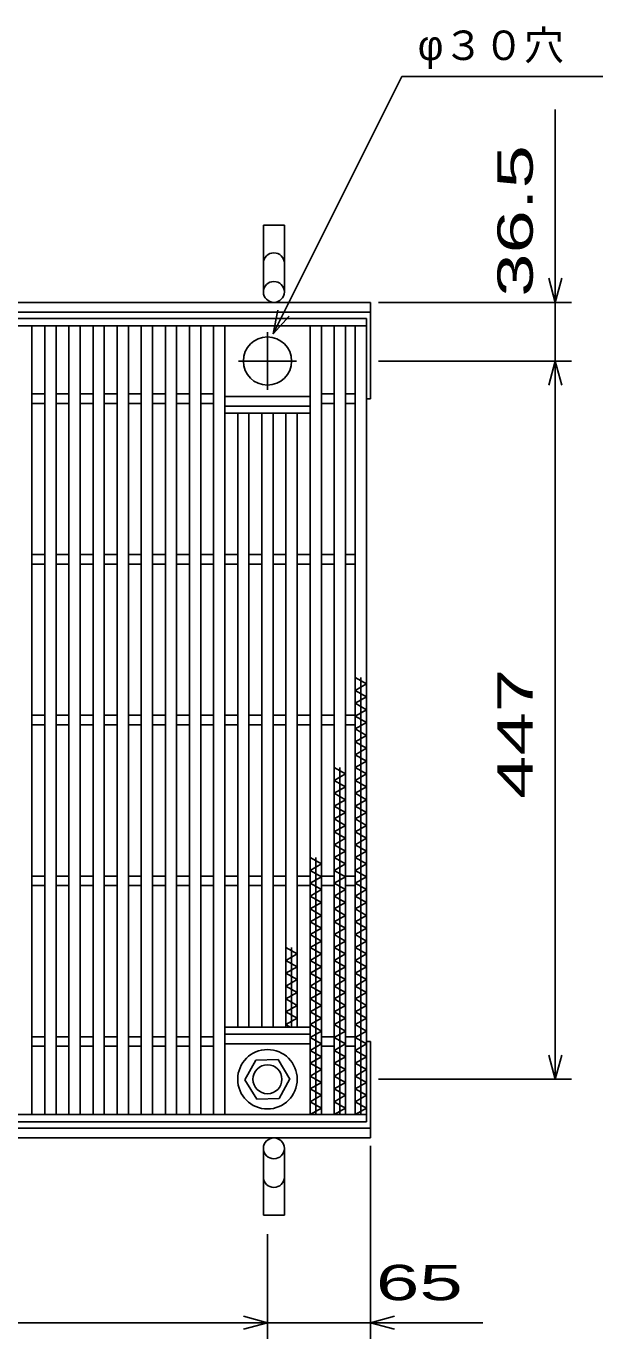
# Model space of a CAD drawing. Units: millimetres, scale not verified. Extents: x -1820 to 1731, y -1282 to 1054.
# Drawn here: x -559 to -200, y -236 to 581 of the extents above; entities that cross this region are included whole.
import ezdxf
from ezdxf.enums import TextEntityAlignment as Align

# ---------------------------------------------------------------- set-up
doc = ezdxf.new("R2010")
doc.units = ezdxf.units.MM
doc.header["$LTSCALE"] = 10
doc.linetypes.add('CHAIN', pattern=[18.5, 12, -1.5, 3.5, -1.5])
for name, color, linetype, lineweight in [('16', 3, 'Continuous', 25), ('19', 6, 'Continuous', 25), ('22', 2, 'Continuous', 25)]:
    doc.layers.add(name, color=color, linetype=linetype, lineweight=lineweight)
doc.styles.add('ベクトル', font='')
doc.styles.get('ベクトル').set_extended_font_data('ベクトル')

msp = doc.modelspace()

# ---------------------------------------------------------------- linework, layer by layer
at = {"layer": '16'}
for p, q in [((-847.5, 399), (-347.5, 399)), ((-347.5, 394.5), (-847.5, 394.5)), ((-562.5, 394.5), (-555.5, 394.5)), ((-555.5, -96.5), (-555.5, 394.5)), ((-547.5, -96.5), (-547.5, 394.5)), ((-547.5, 394.5), (-540.5, 394.5)), ((-540.5, -96.5), (-540.5, 394.5)), ((-532.5, -96.5), (-532.5, 394.5)), ((-532.5, 394.5), (-525.5, 394.5)), ((-525.5, -96.5), (-525.5, 394.5)), ((-517.5, -96.5), (-517.5, 394.5)), ((-517.5, 394.5), (-510.5, 394.5)), ((-510.5, -96.5), (-510.5, 394.5)), ((-502.5, -96.5), (-502.5, 394.5)), ((-502.5, 394.5), (-495.5, 394.5)), ((-495.5, -96.5), (-495.5, 394.5)), ((-487.5, -96.5), (-487.5, 394.5)), ((-487.5, 394.5), (-480.5, 394.5)), ((-480.5, -96.5), (-480.5, 394.5)), ((-472.5, -96.5), (-472.5, 394.5)), ((-472.5, 394.5), (-465.5, 394.5)), ((-465.5, -96.5), (-465.5, 394.5)), ((-457.5, -96.5), (-457.5, 394.5)), ((-457.5, 394.5), (-450.5, 394.5)), ((-450.5, -96.5), (-450.5, 394.5)), ((-442.5, -96.5), (-442.5, 394.5)), ((-442.5, 394.5), (-435.5, 394.5)), ((-435.5, -96.5), (-435.5, 394.5)), ((-382.5, -96.5), (-382.5, 394.5)), ((-382.5, 394.5), (-375.5, 394.5)), ((-375.5, -96.5), (-375.5, 394.5)), ((-367.5, -96.5), (-367.5, 394.5)), ((-367.5, 394.5), (-360.5, 394.5)), ((-360.5, -96.5), (-360.5, 394.5)), ((-354.5, -96.5), (-354.5, 394.5)), ((-354.5, 394.5), (-347.5, 394.5)), ((-347.5, 399), (-347.5, 394.5)), ((-347.5, -96.5), (-347.5, 394.5)), ((-555.5, 352), (-547.5, 352)), ((-540.5, 352), (-532.5, 352)), ((-525.5, 352), (-517.5, 352)), ((-510.5, 352), (-502.5, 352)), ((-495.5, 352), (-487.5, 352)), ((-480.5, 352), (-472.5, 352)), ((-465.5, 352), (-457.5, 352)), ((-450.5, 352), (-442.5, 352)), ((-375.5, 352), (-367.5, 352)), ((-360.5, 352), (-354.5, 352)), ((-555.5, 346), (-547.5, 346)), ((-540.5, 346), (-532.5, 346)), ((-525.5, 346), (-517.5, 346)), ((-510.5, 346), (-502.5, 346)), ((-495.5, 346), (-487.5, 346)), ((-480.5, 346), (-472.5, 346)), ((-465.5, 346), (-457.5, 346)), ((-450.5, 346), (-442.5, 346)), ((-435.5, 350.5), (-382.5, 350.5)), ((-435.5, 344.5), (-382.5, 344.5)), ((-435.5, 340), (-435.5, 344.5)), ((-382.5, 340), (-382.5, 344.5)), ((-375.5, 346), (-367.5, 346)), ((-360.5, 346), (-354.5, 346)), ((-435.5, 340), (-382.5, 340)), ((-427.5, -42), (-427.5, 340)), ((-420.5, -42), (-420.5, 340)), ((-412.5, -42), (-412.5, 340)), ((-405.5, -42), (-405.5, 340)), ((-397.5, -42), (-397.5, 340)), ((-390.5, -42), (-390.5, 340)), ((-555.5, 252), (-547.5, 252)), ((-555.5, 246), (-547.5, 246)), ((-540.5, 252), (-532.5, 252)), ((-540.5, 246), (-532.5, 246)), ((-525.5, 252), (-517.5, 252)), ((-525.5, 246), (-517.5, 246)), ((-510.5, 252), (-502.5, 252)), ((-510.5, 246), (-502.5, 246)), ((-495.5, 252), (-487.5, 252)), ((-495.5, 246), (-487.5, 246)), ((-480.5, 252), (-472.5, 252)), ((-480.5, 246), (-472.5, 246)), ((-465.5, 252), (-457.5, 252)), ((-465.5, 246), (-457.5, 246)), ((-450.5, 252), (-442.5, 252)), ((-450.5, 246), (-442.5, 246)), ((-435.5, 252), (-427.5, 252)), ((-435.5, 246), (-427.5, 246)), ((-420.5, 252), (-412.5, 252)), ((-420.5, 246), (-412.5, 246)), ((-405.5, 252), (-397.5, 252)), ((-405.5, 246), (-397.5, 246)), ((-390.5, 252), (-382.5, 252)), ((-390.5, 246), (-382.5, 246)), ((-375.5, 252), (-367.5, 252)), ((-375.5, 246), (-367.5, 246)), ((-360.5, 252), (-354.5, 252)), ((-360.5, 246), (-354.5, 246)), ((-347.5, 171.5), (-354.5, 175.5)), ((-351, -96.5), (-351, 175.5)), ((-354.5, 167.5), (-347.5, 171.5)), ((-347.5, 163.5), (-354.5, 167.5)), ((-354.5, 159.5), (-347.5, 163.5)), ((-347.5, 155.5), (-354.5, 159.5)), ((-354.5, 151.5), (-347.5, 155.5)), ((-555.5, 152), (-547.5, 152)), ((-540.5, 152), (-532.5, 152)), ((-525.5, 152), (-517.5, 152)), ((-510.5, 152), (-502.5, 152)), ((-495.5, 152), (-487.5, 152)), ((-480.5, 152), (-472.5, 152)), ((-465.5, 152), (-457.5, 152)), ((-450.5, 152), (-442.5, 152)), ((-435.5, 152), (-427.5, 152)), ((-420.5, 152), (-412.5, 152)), ((-405.5, 152), (-397.5, 152)), ((-390.5, 152), (-382.5, 152)), ((-375.5, 152), (-367.5, 152)), ((-360.5, 152), (-354.5, 152)), ((-347.5, 147.5), (-354.5, 151.5)), ((-354.5, 143.5), (-347.5, 147.5)), ((-555.5, 146), (-547.5, 146)), ((-540.5, 146), (-532.5, 146)), ((-525.5, 146), (-517.5, 146)), ((-510.5, 146), (-502.5, 146)), ((-495.5, 146), (-487.5, 146)), ((-480.5, 146), (-472.5, 146)), ((-465.5, 146), (-457.5, 146)), ((-450.5, 146), (-442.5, 146)), ((-435.5, 146), (-427.5, 146)), ((-420.5, 146), (-412.5, 146)), ((-405.5, 146), (-397.5, 146)), ((-390.5, 146), (-382.5, 146)), ((-375.5, 146), (-367.5, 146)), ((-360.5, 146), (-354.5, 146)), ((-347.5, 139.5), (-354.5, 143.5)), ((-354.5, 135.5), (-347.5, 139.5)), ((-347.5, 131.5), (-354.5, 135.5)), ((-354.5, 127.5), (-347.5, 131.5)), ((-347.5, 123.5), (-354.5, 127.5)), ((-354.5, 119.5), (-347.5, 123.5)), ((-360.5, 115.5), (-367.5, 119.5)), ((-367.5, 111.5), (-360.5, 115.5)), ((-364, -96.5), (-364, 119.5)), ((-347.5, 115.5), (-354.5, 119.5)), ((-354.5, 111.5), (-347.5, 115.5)), ((-360.5, 107.5), (-367.5, 111.5)), ((-367.5, 103.5), (-360.5, 107.5)), ((-347.5, 107.5), (-354.5, 111.5)), ((-354.5, 103.5), (-347.5, 107.5)), ((-360.5, 99.5), (-367.5, 103.5)), ((-367.5, 95.5), (-360.5, 99.5)), ((-347.5, 99.5), (-354.5, 103.5)), ((-354.5, 95.5), (-347.5, 99.5)), ((-360.5, 91.5), (-367.5, 95.5)), ((-367.5, 87.5), (-360.5, 91.5)), ((-347.5, 91.5), (-354.5, 95.5)), ((-354.5, 87.5), (-347.5, 91.5)), ((-360.5, 83.5), (-367.5, 87.5)), ((-367.5, 79.5), (-360.5, 83.5)), ((-347.5, 83.5), (-354.5, 87.5)), ((-354.5, 79.5), (-347.5, 83.5)), ((-360.5, 75.5), (-367.5, 79.5)), ((-367.5, 71.5), (-360.5, 75.5)), ((-347.5, 75.5), (-354.5, 79.5)), ((-354.5, 71.5), (-347.5, 75.5)), ((-360.5, 67.5), (-367.5, 71.5)), ((-367.5, 63.5), (-360.5, 67.5)), ((-347.5, 67.5), (-354.5, 71.5)), ((-354.5, 63.5), (-347.5, 67.5)), ((-375.5, 59.5), (-382.5, 63.5)), ((-382.5, 55.5), (-375.5, 59.5)), ((-379, -96.5), (-379, 63.5)), ((-360.5, 59.5), (-367.5, 63.5)), ((-367.5, 55.5), (-360.5, 59.5)), ((-347.5, 59.5), (-354.5, 63.5)), ((-354.5, 55.5), (-347.5, 59.5)), ((-555.5, 52), (-547.5, 52)), ((-540.5, 52), (-532.5, 52)), ((-525.5, 52), (-517.5, 52)), ((-510.5, 52), (-502.5, 52)), ((-495.5, 52), (-487.5, 52)), ((-480.5, 52), (-472.5, 52)), ((-465.5, 52), (-457.5, 52)), ((-450.5, 52), (-442.5, 52)), ((-435.5, 52), (-427.5, 52)), ((-420.5, 52), (-412.5, 52)), ((-405.5, 52), (-397.5, 52)), ((-390.5, 52), (-382.5, 52)), ((-375.5, 51.5), (-382.5, 55.5)), ((-382.5, 47.5), (-375.5, 51.5)), ((-375.5, 52), (-367.5, 52)), ((-360.5, 51.5), (-367.5, 55.5)), ((-367.5, 47.5), (-360.5, 51.5)), ((-360.5, 52), (-354.5, 52)), ((-347.5, 51.5), (-354.5, 55.5)), ((-354.5, 47.5), (-347.5, 51.5)), ((-555.5, 46), (-547.5, 46)), ((-540.5, 46), (-532.5, 46)), ((-525.5, 46), (-517.5, 46)), ((-510.5, 46), (-502.5, 46)), ((-495.5, 46), (-487.5, 46)), ((-480.5, 46), (-472.5, 46)), ((-465.5, 46), (-457.5, 46)), ((-450.5, 46), (-442.5, 46)), ((-435.5, 46), (-427.5, 46)), ((-420.5, 46), (-412.5, 46)), ((-405.5, 46), (-397.5, 46)), ((-390.5, 46), (-382.5, 46)), ((-375.5, 43.5), (-382.5, 47.5)), ((-382.5, 39.5), (-375.5, 43.5)), ((-375.5, 46), (-367.5, 46)), ((-360.5, 43.5), (-367.5, 47.5)), ((-367.5, 39.5), (-360.5, 43.5)), ((-360.5, 46), (-354.5, 46)), ((-347.5, 43.5), (-354.5, 47.5)), ((-354.5, 39.5), (-347.5, 43.5)), ((-375.5, 35.5), (-382.5, 39.5)), ((-382.5, 31.5), (-375.5, 35.5)), ((-360.5, 35.5), (-367.5, 39.5)), ((-367.5, 31.5), (-360.5, 35.5)), ((-347.5, 35.5), (-354.5, 39.5)), ((-354.5, 31.5), (-347.5, 35.5)), ((-375.5, 27.5), (-382.5, 31.5)), ((-382.5, 23.5), (-375.5, 27.5)), ((-360.5, 27.5), (-367.5, 31.5)), ((-367.5, 23.5), (-360.5, 27.5)), ((-347.5, 27.5), (-354.5, 31.5)), ((-354.5, 23.5), (-347.5, 27.5)), ((-375.5, 19.5), (-382.5, 23.5)), ((-382.5, 15.5), (-375.5, 19.5)), ((-360.5, 19.5), (-367.5, 23.5)), ((-367.5, 15.5), (-360.5, 19.5)), ((-347.5, 19.5), (-354.5, 23.5)), ((-354.5, 15.5), (-347.5, 19.5)), ((-375.5, 11.5), (-382.5, 15.5)), ((-382.5, 7.5), (-375.5, 11.5)), ((-360.5, 11.5), (-367.5, 15.5)), ((-367.5, 7.5), (-360.5, 11.5)), ((-347.5, 11.5), (-354.5, 15.5)), ((-354.5, 7.5), (-347.5, 11.5)), ((-390.5, 3.5), (-397.5, 7.5)), ((-397.5, -0.5), (-390.5, 3.5)), ((-394, -42), (-394, 7.5)), ((-375.5, 3.5), (-382.5, 7.5)), ((-382.5, -0.5), (-375.5, 3.5)), ((-360.5, 3.5), (-367.5, 7.5)), ((-367.5, -0.5), (-360.5, 3.5)), ((-347.5, 3.5), (-354.5, 7.5)), ((-354.5, -0.5), (-347.5, 3.5)), ((-390.5, -4.5), (-397.5, -0.5)), ((-397.5, -8.5), (-390.5, -4.5)), ((-375.5, -4.5), (-382.5, -0.5)), ((-382.5, -8.5), (-375.5, -4.5)), ((-360.5, -4.5), (-367.5, -0.5)), ((-367.5, -8.5), (-360.5, -4.5)), ((-347.5, -4.5), (-354.5, -0.5)), ((-354.5, -8.5), (-347.5, -4.5)), ((-390.5, -12.5), (-397.5, -8.5)), ((-397.5, -16.5), (-390.5, -12.5)), ((-375.5, -12.5), (-382.5, -8.5)), ((-382.5, -16.5), (-375.5, -12.5)), ((-360.5, -12.5), (-367.5, -8.5)), ((-367.5, -16.5), (-360.5, -12.5)), ((-347.5, -12.5), (-354.5, -8.5)), ((-354.5, -16.5), (-347.5, -12.5)), ((-390.5, -20.5), (-397.5, -16.5)), ((-397.5, -24.5), (-390.5, -20.5)), ((-390.5, -28.5), (-397.5, -24.5)), ((-375.5, -20.5), (-382.5, -16.5)), ((-382.5, -24.5), (-375.5, -20.5)), ((-375.5, -28.5), (-382.5, -24.5)), ((-360.5, -20.5), (-367.5, -16.5)), ((-367.5, -24.5), (-360.5, -20.5)), ((-360.5, -28.5), (-367.5, -24.5)), ((-347.5, -20.5), (-354.5, -16.5)), ((-354.5, -24.5), (-347.5, -20.5)), ((-347.5, -28.5), (-354.5, -24.5)), ((-397.5, -32.5), (-390.5, -28.5)), ((-390.5, -36.5), (-397.5, -32.5)), ((-382.5, -32.5), (-375.5, -28.5)), ((-375.5, -36.5), (-382.5, -32.5)), ((-367.5, -32.5), (-360.5, -28.5)), ((-360.5, -36.5), (-367.5, -32.5)), ((-354.5, -32.5), (-347.5, -28.5)), ((-347.5, -36.5), (-354.5, -32.5)), ((-397.5, -40.5), (-390.5, -36.5)), ((-394.87, -42), (-397.5, -40.5)), ((-382.5, -40.5), (-375.5, -36.5)), ((-375.5, -44.5), (-382.5, -40.5)), ((-367.5, -40.5), (-360.5, -36.5)), ((-360.5, -44.5), (-367.5, -40.5)), ((-354.5, -40.5), (-347.5, -36.5)), ((-347.5, -44.5), (-354.5, -40.5)), ((-555.5, -48), (-547.5, -48)), ((-540.5, -48), (-532.5, -48)), ((-525.5, -48), (-517.5, -48)), ((-510.5, -48), (-502.5, -48)), ((-495.5, -48), (-487.5, -48)), ((-480.5, -48), (-472.5, -48)), ((-465.5, -48), (-457.5, -48)), ((-450.5, -48), (-442.5, -48)), ((-435.5, -42), (-382.5, -42)), ((-435.5, -46.5), (-435.5, -42)), ((-435.5, -46.5), (-382.5, -46.5)), ((-382.5, -46.5), (-382.5, -42)), ((-382.5, -48.5), (-375.5, -44.5)), ((-375.5, -52.5), (-382.5, -48.5)), ((-375.5, -48), (-367.5, -48)), ((-367.5, -48.5), (-360.5, -44.5)), ((-360.5, -52.5), (-367.5, -48.5)), ((-360.5, -48), (-354.5, -48)), ((-354.5, -48.5), (-347.5, -44.5)), ((-347.5, -52.5), (-354.5, -48.5)), ((-555.5, -54), (-547.5, -54)), ((-540.5, -54), (-532.5, -54)), ((-525.5, -54), (-517.5, -54)), ((-510.5, -54), (-502.5, -54)), ((-495.5, -54), (-487.5, -54)), ((-480.5, -54), (-472.5, -54)), ((-465.5, -54), (-457.5, -54)), ((-450.5, -54), (-442.5, -54)), ((-435.5, -52.5), (-382.5, -52.5)), ((-382.5, -56.5), (-375.5, -52.5)), ((-375.5, -60.5), (-382.5, -56.5)), ((-375.5, -54), (-367.5, -54)), ((-367.5, -56.5), (-360.5, -52.5)), ((-360.5, -60.5), (-367.5, -56.5)), ((-360.5, -54), (-354.5, -54)), ((-354.5, -56.5), (-347.5, -52.5)), ((-347.5, -60.5), (-354.5, -56.5)), ((-416.29, -62.55), (-423, -74.84)), ((-402.3, -62.21), (-416.29, -62.55)), ((-395, -74.5), (-402.3, -62.21)), ((-382.5, -64.5), (-375.5, -60.5)), ((-375.5, -68.5), (-382.5, -64.5)), ((-367.5, -64.5), (-360.5, -60.5)), ((-360.5, -68.5), (-367.5, -64.5)), ((-354.5, -64.5), (-347.5, -60.5)), ((-347.5, -68.5), (-354.5, -64.5)), ((-382.5, -72.5), (-375.5, -68.5)), ((-375.5, -76.5), (-382.5, -72.5)), ((-367.5, -72.5), (-360.5, -68.5)), ((-360.5, -76.5), (-367.5, -72.5)), ((-354.5, -72.5), (-347.5, -68.5)), ((-347.5, -76.5), (-354.5, -72.5)), ((-423, -74.84), (-415.7, -86.79)), ((-401.71, -86.45), (-395, -74.16)), ((-382.5, -80.5), (-375.5, -76.5)), ((-375.5, -84.5), (-382.5, -80.5)), ((-367.5, -80.5), (-360.5, -76.5)), ((-360.5, -84.5), (-367.5, -80.5)), ((-354.5, -80.5), (-347.5, -76.5)), ((-347.5, -84.5), (-354.5, -80.5)), ((-415.7, -86.79), (-401.71, -86.45)), ((-382.5, -88.5), (-375.5, -84.5)), ((-375.5, -92.5), (-382.5, -88.5)), ((-367.5, -88.5), (-360.5, -84.5)), ((-360.5, -92.5), (-367.5, -88.5)), ((-354.5, -88.5), (-347.5, -84.5)), ((-347.5, -92.5), (-354.5, -88.5)), ((-847.5, -96.5), (-347.5, -96.5)), ((-562.5, -96.5), (-555.5, -96.5)), ((-547.5, -96.5), (-540.5, -96.5)), ((-532.5, -96.5), (-525.5, -96.5)), ((-517.5, -96.5), (-510.5, -96.5)), ((-502.5, -96.5), (-495.5, -96.5)), ((-487.5, -96.5), (-480.5, -96.5)), ((-472.5, -96.5), (-465.5, -96.5)), ((-457.5, -96.5), (-450.5, -96.5)), ((-442.5, -96.5), (-435.5, -96.5)), ((-427.5, -96.5), (-420.5, -96.5)), ((-412.5, -96.5), (-405.5, -96.5)), ((-397.5, -96.5), (-390.5, -96.5)), ((-382.5, -96.5), (-375.5, -92.5)), ((-382.5, -96.5), (-375.5, -96.5)), ((-367.5, -96.5), (-360.5, -92.5)), ((-367.5, -96.5), (-360.5, -96.5)), ((-354.5, -96.5), (-347.5, -92.5)), ((-354.5, -96.5), (-347.5, -96.5)), ((-347.5, -96.5), (-347.5, -101)), ((-347.5, -101), (-847.5, -101))]:
    msp.add_line(p, q, dxfattribs=at)
at = {"layer": '16', "linetype": 'CHAIN'}
for p, q in [((-409, 354.5), (-409, 390.5)), ((-427, 372.5), (-391, 372.5))]:
    msp.add_line(p, q, dxfattribs=at)
at = {"layer": '16'}
for radius in [18.5, 9]:
    msp.add_circle((-409, -74.5), radius, dxfattribs=at)
for start, end in [(90, 270), (270, 90)]:
    msp.add_arc((-409, 372.5), 15, start, end, dxfattribs=at)
at = {"layer": '19'}
for p, q in [((-411.5, 415.5), (-411.5, 457.12)), ((-411.5, 457.12), (-398.5, 457.12)), ((-398.5, 457.12), (-398.5, 415.5)), ((-1355, 409), (-345, 409)), ((-345, 349), (-345, 409)), ((-1355, 403), (-345, 403)), ((-347.5, 349), (-345, 349)), ((-347.5, -51), (-345, -51)), ((-345, -111), (-345, -51)), ((-1355, -105), (-345, -105)), ((-1355, -111), (-345, -111)), ((-411.5, -117.5), (-411.5, -159.12)), ((-398.5, -159.12), (-398.5, -117.5)), ((-411.5, -159.12), (-398.5, -159.12))]:
    msp.add_line(p, q, dxfattribs=at)
for centre in [(-405, 415.5), (-405, -117.5)]:
    msp.add_circle(centre, 6.5, dxfattribs=at)
for centre, start, end in [((-405, 433.34), 0, 180), ((-405, -135.34), 180, 0)]:
    msp.add_arc(centre, 6.5, start, end, dxfattribs=at)
at = {"layer": '22', "color": 4}
for p, q in [((-405.5, 389.5), (-325.5, 549.5)), ((-325.5, 549.5), (-200.5, 549.5)), ((-230, 409), (-230, 529)), ((-230, 409), (-234, 424)), ((-230, 409), (-226, 424)), ((-340, 409), (-220, 409)), ((-230, 372.5), (-230, 409)), ((-405.5, 389.5), (-402.5, 404.1)), ((-405.5, 389.5), (-395.5, 400.5)), ((-340, 372.5), (-220, 372.5)), ((-234, 357.5), (-230, 372.5)), ((-226, 357.5), (-230, 372.5)), ((-230, -74.5), (-230, 372.5)), ((-230, -74.5), (-234, -59.5)), ((-230, -74.5), (-226, -59.5)), ((-340, -74.5), (-220, -74.5)), ((-345, -236), (-345, -116)), ((-409, -236), (-409, -171)), ((-784, -226), (-409, -226)), ((-409, -226), (-424, -222)), ((-424, -230), (-409, -226)), ((-409, -226), (-345, -226)), ((-345, -226), (-330, -222)), ((-330, -230), (-345, -226)), ((-345, -226), (-275, -226))]:
    msp.add_line(p, q, dxfattribs=at)

# ---------------------------------------------------------------- texts
at = {"layer": '22', "style": 'ベクトル'}
msp.add_text('φ３０穴', height=18.33, dxfattribs=at).set_placement((-315.5, 569), align=Align.MIDDLE_LEFT)
at = {"layer": '22', "style": 'ベクトル', "width": 1.65}
for s, p in [(' 36.5 ', (-255, 399)), (' 447 ', (-255, 86.5))]:
    msp.add_text(s, height=21.99, rotation=90, dxfattribs=at).set_placement(p, align=Align.MIDDLE_LEFT)
msp.add_text(' 65 ', height=21.99, dxfattribs=at).set_placement((-355, -201), align=Align.MIDDLE_LEFT)

doc.saveas('drawing.dxf')
